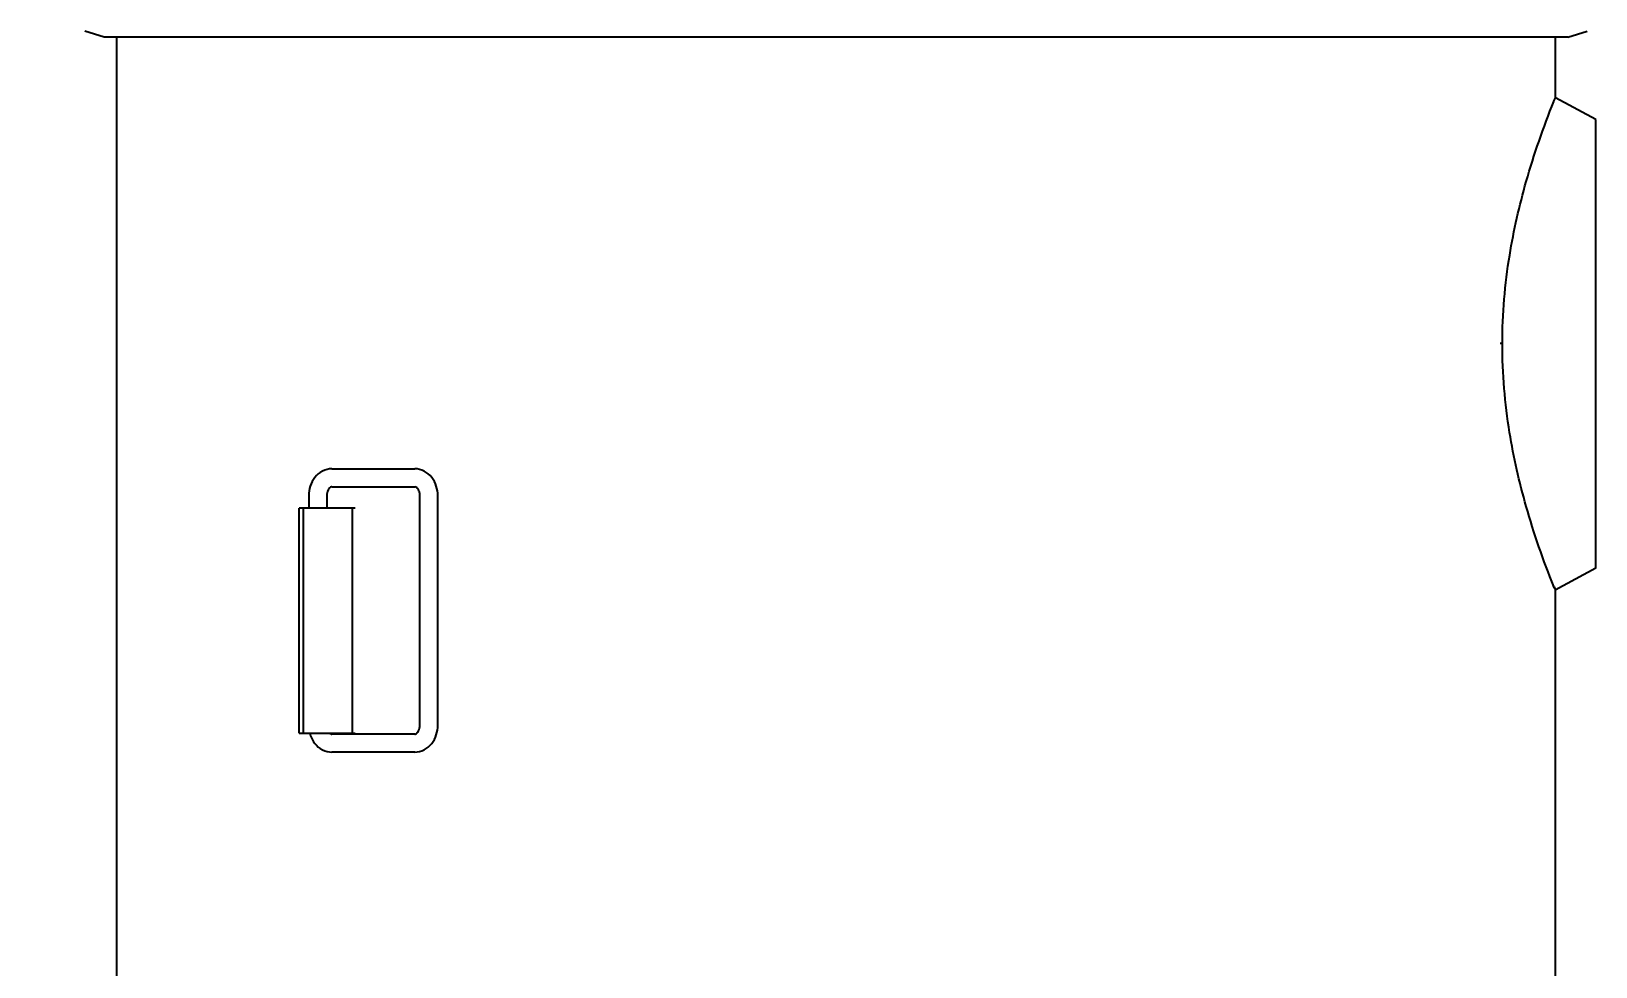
# Model space of a CAD drawing. Header units: millimetres. Extents: x 7589 to 12925, y 625 to 5429.
# Drawn here: x 8021 to 8717, y 2732 to 3148 of the extents above; entities that cross this region are included whole.
import ezdxf

# ---------------------------------------------------------------- set-up
doc = ezdxf.new("R2010")
doc.units = ezdxf.units.MM
doc.header["$LTSCALE"] = 307.34
doc.header["$PDMODE"] = 3
doc.header["$PDSIZE"] = 8
doc.layers.get('0').update_dxf_attribs({"linetype": 'CONTINUOUS'})
doc.layers.get('Defpoints').update_dxf_attribs({"linetype": 'CONTINUOUS'})
doc.styles.get("Standard").update_dxf_attribs({"font": 'calibri.ttf'})
doc.dimstyles.get("Standard").update_dxf_attribs({"dimtxt": 35, "dimasz": 35, "dimexe": 1.5, "dimexo": 1, "dimtad": 1, "dimdsep": 46, "dimtxsty": 'Standard', "dimblk": '_FILLED', "dimblk1": '_FILLED', "dimblk2": '_FILLED', "dimcen": 0.09, "dimazin": 2, "dimtol": 1, "dimtp": 0.01, "dimtm": 0.01, "dimtfac": 1, "dimtofl": 0, "dimtmove": 0, "dimatfit": 3, "dimldrblk": '_FILLED', "dimfxl": 1, "dimtolj": 1, "dimarcsym": 0})

# ---------------------------------------------------------------- blocks, each defined once
blk = doc.blocks.new('_FILLED')
at = {"color": 0, "linetype": 'ByBlock'}
blk.add_solid([(0, 0), (-1, 0.214), (-1, -0.214)], dxfattribs=at)
blk = doc.blocks.new('*D70')
at = {"color": 0, "lineweight": -2}
for p, q in [((8378.05, 4630.8), (7730.11, 4630.8)), ((7731.61, 4595.8), (7731.61, 3516)), ((7731.61, 2399.25), (7731.61, 3479.05)), ((7931.89, 2364.25), (7730.11, 2364.25))]:
    blk.add_line(p, q, dxfattribs=at)
at = {"layer": 'Defpoints', "color": 0}
for p in [(8379.05, 4630.8), (7731.61, 2364.25), (7932.89, 2364.25)]:
    blk.add_point(p, dxfattribs=at)
at = {"color": 0, "linetype": 'ByBlock', "lineweight": -2, "xscale": 35, "yscale": 35, "zscale": 35}
for p, rotation in [((7731.61, 4630.8), 90), ((7731.61, 2364.25), 270)]:
    blk.add_blockref('_FILLED', p, dxfattribs=dict(at, rotation=rotation))
at = {"color": 0, "insert": (7731.61, 3497.53), "char_height": 35, "attachment_point": 5}
blk.add_mtext('\\A1;\\A1;C', dxfattribs=at)

msp = doc.modelspace()

# ---------------------------------------------------------------- linework, layer by layer
at = {"color": 0, "linetype": 'Continuous'}
for p, q in [((8053.46901, 3145.52202), (8044.88427, 3148.14664)), ((8704.6385, 3145.52202), (8713.22324, 3148.14664)), ((8704.6385, 3145.52202), (8053.46901, 3145.52202)), ((8059.05376, 2484.06186), (8059.05376, 3145.52202)), ((8699.05376, 3118.57175), (8699.05376, 3145.52202)), ((8717.00405, 3108.85175), (8699.05376, 3118.54491)), ((8698.26759, 3116.72721), (8698.36478, 3116.97248)), ((8698.34921, 3116.93912), (8698.4302, 3117.14203)), ((8717.00405, 2909.33213), (8717.00405, 3108.85175)), ((8675.48078, 3009.30519), (8674.53048, 3009.30212)), ((8154.73397, 2953.59194), (8191.59801, 2953.59194)), ((8154.73397, 2945.59194), (8191.59801, 2945.59194)), ((8144.45924, 2941.59194), (8144.45924, 2936.09194)), ((8152.45924, 2941.59194), (8152.45924, 2936.09194)), ((8193.87274, 2839.59194), (8193.87274, 2941.59194)), ((8201.87274, 2839.59194), (8201.87274, 2941.59194)), ((8140.23954, 2836.09194), (8140.23954, 2936.09194)), ((8165.06987, 2936.09194), (8140.23954, 2936.09194)), ((8141.95924, 2936.09194), (8141.95924, 2836.09194)), ((8163.74224, 2936.09194), (8163.74224, 2836.09194)), ((8717.00405, 2909.33213), (8699.00405, 2899.61213)), ((8698.63842, 2900.52152), (8698.26733, 2901.45669)), ((8698.63842, 2900.52152), (8698.34762, 2901.24881)), ((8698.52403, 2901.05569), (8699.05376, 2899.49194)), ((8698.52403, 2901.05569), (8699.05044, 2899.50158)), ((8699.05376, 2484.06186), (8699.05376, 2899.49194)), ((8140.23954, 2836.09194), (8165.06987, 2836.09194)), ((8191.59801, 2835.59194), (8154.73397, 2835.59194)), ((8191.59801, 2827.59194), (8154.73397, 2827.59194))]:
    msp.add_line(p, q, dxfattribs=at)
at = {"color": 0}
msp.add_line((8698.3897, 3117.04057), (8699.05376, 3118.57175), dxfattribs=at)
at = {"color": 0, "linetype": 'Continuous'}
for points, knots in [([(8675.48078, 3009.30519), (8675.49254, 3022.45), (8677.57288, 3046.83509), (8685.85319, 3082.84472), (8693.70496, 3105.2951), (8698.34921, 3116.93912)], [0, 0, 0, 0, 0.356434267, 0.660073418, 1, 1, 1, 1]), ([(8698.34762, 2901.24881), (8693.69419, 2912.91764), (8685.82779, 2935.41505), (8677.54634, 2971.49633), (8675.48068, 2995.92658), (8675.48068, 3009.09194)], [0, 0, 0, 0, 0.340003182, 0.643679742, 1, 1, 1, 1]), ([(8154.73397, 2953.59194), (8153.29264, 2953.59194), (8150.33863, 2952.85044), (8148.05878, 2950.87645), (8147.14969, 2949.71741)], [0, 0, 0, 0, 0.494561276, 1, 1, 1, 1]), ([(8199.18229, 2949.71741), (8198.27321, 2950.87645), (8195.99336, 2952.85043), (8193.03935, 2953.59194), (8191.59801, 2953.59194)], [0, 0, 0, 0, 0.505436499, 1, 1, 1, 1]), ([(8147.14969, 2949.71741), (8146.269, 2948.59456), (8144.90601, 2945.96813), (8144.45924, 2943.05721), (8144.45924, 2941.59194)], [0, 0, 0, 0, 0.493389018, 1, 1, 1, 1]), ([(8153.44444, 2944.78018), (8153.29704, 2944.59225), (8152.69655, 2943.63702), (8152.45924, 2942.47636), (8152.45924, 2941.59194)], [0, 0, 0, 0, 0.212630259, 1, 1, 1, 1]), ([(8154.73397, 2945.59194), (8154.65545, 2945.59194), (8154.13765, 2945.52038), (8153.71478, 2945.12486), (8153.44444, 2944.78018)], [0, 0, 0, 0, 0.151997344, 1, 1, 1, 1]), ([(8192.88755, 2944.78018), (8192.7662, 2944.9349), (8192.41917, 2945.31109), (8191.9189, 2945.59194), (8191.59801, 2945.59194)], [0, 0, 0, 0, 0.37994637, 1, 1, 1, 1]), ([(8193.87274, 2941.59194), (8193.87274, 2941.90608), (8193.78825, 2943.02403), (8193.3868, 2944.14365), (8192.88755, 2944.78018)], [0, 0, 0, 0, 0.279707349, 1, 1, 1, 1]), ([(8201.87274, 2941.59194), (8201.87274, 2943.05722), (8201.42597, 2945.96814), (8200.06298, 2948.59457), (8199.18229, 2949.71741)], [0, 0, 0, 0, 0.506613765, 1, 1, 1, 1]), ([(8144.90408, 2836.07817), (8145.01355, 2835.6558), (8145.52281, 2834.01623), (8146.35967, 2832.47372), (8147.14969, 2831.46647)], [0, 0, 0, 0, 0.254206645, 1, 1, 1, 1]), ([(8153.73531, 2836.08125), (8153.83322, 2835.98782), (8154.12144, 2835.74964), (8154.49344, 2835.59194), (8154.73397, 2835.59194)], [0, 0, 0, 0, 0.360063013, 1, 1, 1, 1]), ([(8191.59801, 2835.59194), (8191.67653, 2835.59194), (8192.19433, 2835.66351), (8192.6172, 2836.05902), (8192.88755, 2836.4037)], [0, 0, 0, 0, 0.151997344, 1, 1, 1, 1]), ([(8192.88755, 2836.4037), (8193.03495, 2836.59163), (8193.63543, 2837.54686), (8193.87274, 2838.70752), (8193.87274, 2839.59194)], [0, 0, 0, 0, 0.212630259, 1, 1, 1, 1]), ([(8199.18229, 2831.46647), (8200.06298, 2832.58932), (8201.42597, 2835.21575), (8201.87274, 2838.12667), (8201.87274, 2839.59194)], [0, 0, 0, 0, 0.493389018, 1, 1, 1, 1]), ([(8147.14969, 2831.46647), (8148.05877, 2830.30744), (8150.33863, 2828.33345), (8153.29264, 2827.59194), (8154.73397, 2827.59194)], [0, 0, 0, 0, 0.505436499, 1, 1, 1, 1]), ([(8191.59801, 2827.59194), (8193.03934, 2827.59194), (8195.99335, 2828.33345), (8198.2732, 2830.30743), (8199.18229, 2831.46647)], [0, 0, 0, 0, 0.494561276, 1, 1, 1, 1])]:
    msp.add_open_spline(points, degree=3, knots=knots, dxfattribs=at)

# ---------------------------------------------------------------- dimensions: what is measured, and where the dimension line sits
at = {"color": 0}
dim = msp.add_linear_dim(base=(7731.60895, 2364.25215), p1=(8379.05376, 4630.80358), p2=(7932.89123, 2364.25215), angle=90, text='\\A1;C', dimstyle='Standard', override={"dimtad": 0, "dimtih": 1, "dimtoh": 1, "dimdec": 4, "dimzin": 0, "dimtxsty": 'Standard', "dimcen": 62.865, "dimadec": 0, "dimazin": 0, "dimtdec": 4, "dimtzin": 0}, dxfattribs=at)
dim.commit()
dim.dimension.update_dxf_attribs({"geometry": '*D70', "text_midpoint": (7731.60895, 3497.52786)})

doc.saveas('drawing.dxf')
